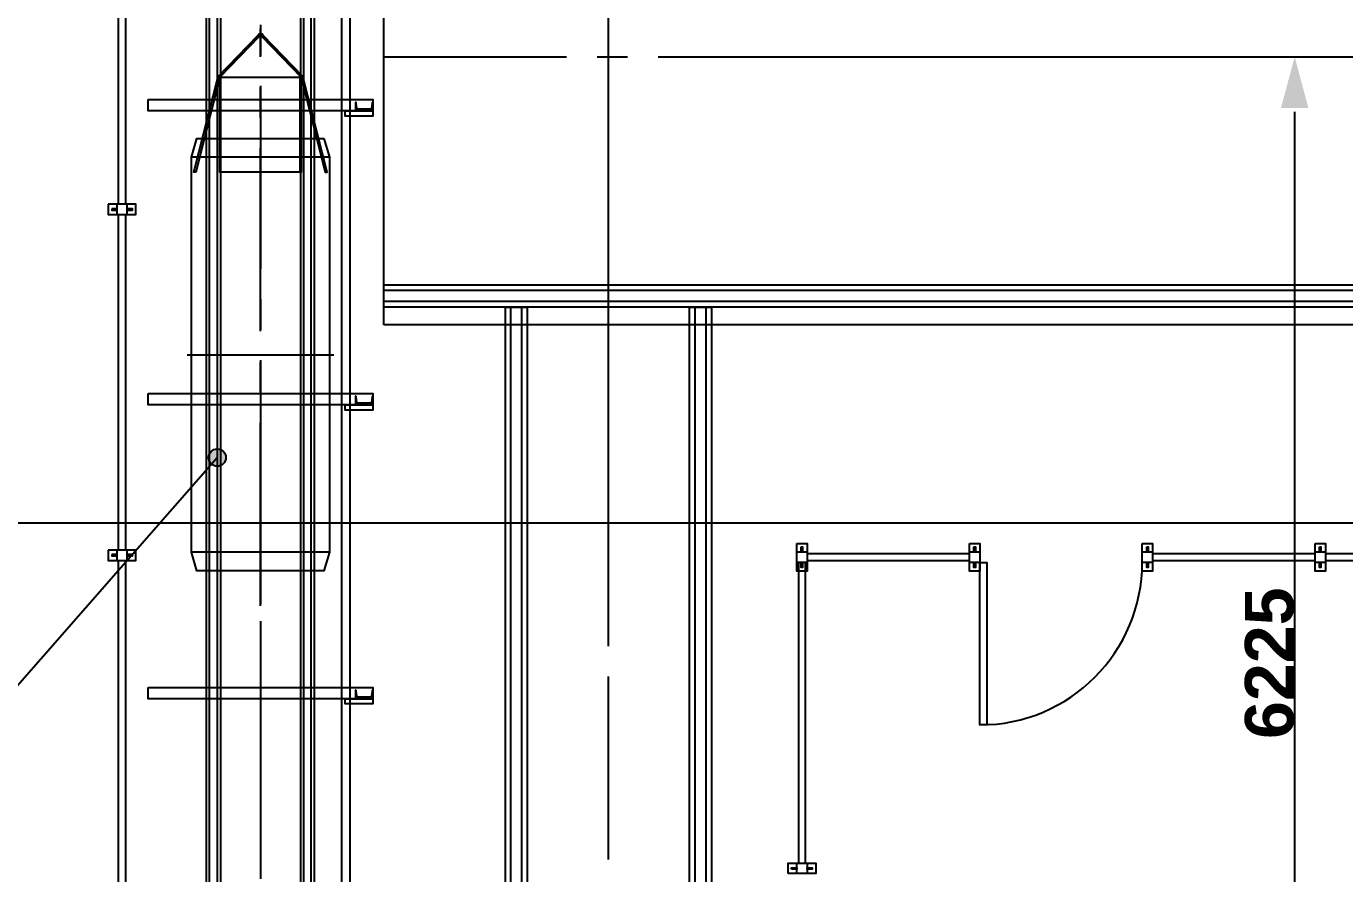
# Model space of a CAD drawing. Extents: x -115306 to 97263, y 46189 to 262006.
# Drawn here: x -29638 to -22009, y 113666 to 118566 of the extents above; entities that cross this region are included whole.
import ezdxf

# ---------------------------------------------------------------- set-up
doc = ezdxf.new("R2010")
doc.units = 0
doc.header["$LTSCALE"] = 508
doc.header["$PDMODE"] = 1
doc.header["$PDSIZE"] = -2
doc.linetypes.add('STYLE_06', pattern=[3.125, 2.083359, -0.347214, 0.347214, -0.347214])
doc.layers.get('0').update_dxf_attribs({"linetype": 'CONTINUOUS'})
doc.layers.get('DEFPOINTS').update_dxf_attribs({"linetype": 'CONTINUOUS'})
doc.layers.add('CERCHAS', color=211, linetype='CONTINUOUS')
doc.layers.add('INSTALACION_NUEVA', color=7, linetype='CONTINUOUS')
doc.styles.add('ARIAL-B', font='arialbd.ttf')
doc.dimstyles.new('ISO', dxfattribs={"dimtxt": 282.222222, "dimasz": 317.5, "dimexe": 200, "dimexo": 0, "dimgap": 1, "dimtad": 1, "dimdec": 1, "dimzin": 15, "dimdsep": 46, "dimtxsty": 'ARIAL-B', "dimblk": 'VW_FILLEDARROW', "dimcen": 0, "dimadec": 0, "dimazin": 0, "dimtfac": 1, "dimtdec": 1, "dimtix": 1, "dimtmove": 0, "dimatfit": 0, "dimldrblk": 'VW_FILLEDARROW', "dimfxl": 1, "dimtolj": 1, "dimtzin": 15, "dimarcsym": 0})

# ---------------------------------------------------------------- blocks, each defined once
blk = doc.blocks.new('*U2493')
at = {"layer": 'INSTALACION_NUEVA', "color": 4, "linetype": 'Continuous'}
for points in [[(52970.7, 28791), (-16939.3, 28791), (-16939.3, 28921), (52970.7, 28921)], [(52970.7, 28823), (-16939.3, 28823), (-16939.3, 28889), (52970.7, 28889)]]:
    blk.add_lwpolyline(points, close=True, dxfattribs=at)
blk = doc.blocks.new('*U2495')
at = {"layer": 'INSTALACION_NUEVA', "color": 4, "linetype": 'STYLE_06'}
blk.add_line((-16939.3, 30239), (52970.7, 30239), dxfattribs=at)
at = {"layer": 'INSTALACION_NUEVA', "color": 1, "linetype": 'Continuous'}
blk.add_lwpolyline([(-16939.3, 32039), (52970.7, 32039), (52970.7, 28689), (-16939.3, 28689)], close=True, dxfattribs=at)
at = {"layer": 'INSTALACION_NUEVA', "color": 4}
blk.add_blockref('*U2493', (0, 0), dxfattribs=at)
blk = doc.blocks.new('VW_FILLEDARROW')
at = {"color": 0}
blk.add_solid([(0, 0), (-0.93, -0.249), (-0.93, 0.249)], dxfattribs=at)
blk = doc.blocks.new('*D3634')
at = {"layer": 'DEFPOINTS', "color": 0, "linetype": 'Continuous'}
for p in [(-26270.3, 118840.2), (-26270.3, 114984.2), (-13320.2, 114984.2)]:
    blk.add_point(p, dxfattribs=at)
at = {"layer": 'INSTALACION_NUEVA', "color": 0, "linetype": 'Continuous', "lineweight": -2}
for p, q in [((-26270.3, 114984.2), (-26270.3, 119040.2)), ((-13320.2, 114984.2), (-13320.2, 119040.2)), ((-13637.7, 118840.2), (-25952.8, 118840.2))]:
    blk.add_line(p, q, dxfattribs=at)
at = {"layer": 'INSTALACION_NUEVA', "color": 0, "linetype": 'Continuous', "lineweight": -2, "xscale": 317.5, "yscale": 317.5, "zscale": 317.5, "rotation": 180}
blk.add_blockref('VW_FILLEDARROW', (-26270.3, 118840.2), dxfattribs=at)
at = {"layer": 'INSTALACION_NUEVA', "color": 0, "linetype": 'Continuous', "lineweight": -2, "xscale": 317.5, "yscale": 317.5, "zscale": 317.5}
blk.add_blockref('VW_FILLEDARROW', (-13320.2, 118840.2), dxfattribs=at)
at = {"layer": 'INSTALACION_NUEVA', "color": 0, "linetype": 'Continuous', "insert": (-19795.3, 118985.4), "char_height": 282.22, "attachment_point": 5, "style": 'ARIAL-B'}
blk.add_mtext('\\A1;12950', dxfattribs=at)
blk = doc.blocks.new('*U2633')
at = {"layer": 'INSTALACION_NUEVA', "color": 4, "linetype": 'Continuous'}
for points in [[(-17965.8, 31658.7), (-17883.8, 31658.7), (-17883.8, 22158.7), (-17965.8, 22158.7)], [(-17946.8, 31658.7), (-17902.8, 31658.7), (-17902.8, 22158.7), (-17946.8, 22158.7)]]:
    blk.add_lwpolyline(points, close=True, dxfattribs=at)
blk = doc.blocks.new('*U2634')
at = {"layer": 'INSTALACION_NUEVA', "color": 4, "linetype": 'Continuous'}
for points in [[(-17339.8, 31658.7), (-17421.8, 31658.7), (-17421.8, 22158.7), (-17339.8, 22158.7)], [(-17358.8, 31658.7), (-17402.8, 31658.7), (-17402.8, 22158.7), (-17358.8, 22158.7)]]:
    blk.add_lwpolyline(points, close=True, dxfattribs=at)
blk = doc.blocks.new('*U2637')
at = {"layer": 'INSTALACION_NUEVA', "color": 4, "linetype": 'STYLE_06'}
blk.add_line((-17652.8, 31658.7), (-17652.8, 22158.7), dxfattribs=at)
at = {"layer": 'INSTALACION_NUEVA', "color": 4, "linetype": 'Continuous'}
blk.add_lwpolyline([(-17182.8, 24808.7), (-17132.8, 24808.7), (-17132.8, 31658.7), (-17182.8, 31658.7)], close=True, dxfattribs=at)
at = {"layer": 'INSTALACION_NUEVA', "color": 7, "linetype": 'Continuous'}
for points in [[(-18302.8, 29991.7), (-17002.8, 29991.7), (-17002.8, 29925.7), (-18302.8, 29925.7)], [(-17162.8, 29925.7), (-17002.8, 29925.7), (-17002.8, 29895.7), (-17162.8, 29895.7)], [(-17002.8, 29925.7), (-17002.8, 29975.7), (-17003.3, 29975.7), (-17003.6, 29975.7), (-17003.9, 29975.6), (-17004.2, 29975.5), (-17004.5, 29975.4), (-17004.8, 29975.2), (-17005.1, 29975), (-17005.4, 29974.7), (-17005.6, 29974.5), (-17005.9, 29974.2), (-17006.1, 29973.8), (-17006.3, 29973.5), (-17006.5, 29973.1), (-17006.6, 29972.7), (-17006.7, 29972.2), (-17006.8, 29971.8), (-17006.9, 29971.4), (-17008.5, 29955.8), (-17009.8, 29942.8), (-17009.9, 29942.1), (-17010.1, 29941.4), (-17010.3, 29940.7), (-17010.5, 29940.1), (-17010.8, 29939.4), (-17011.1, 29938.8), (-17011.4, 29938.3), (-17011.8, 29937.8), (-17012.2, 29937.4), (-17012.7, 29937), (-17013.1, 29936.6), (-17013.6, 29936.3), (-17014.1, 29936.1), (-17014.6, 29936), (-17015.1, 29935.9), (-17015.6, 29935.8), (-17052.8, 29935.8), (-17089.9, 29935.8), (-17090.4, 29935.9), (-17091, 29936), (-17091.5, 29936.1), (-17092, 29936.3), (-17092.4, 29936.6), (-17092.9, 29937), (-17093.3, 29937.4), (-17093.7, 29937.8), (-17094.1, 29938.3), (-17094.5, 29938.8), (-17094.8, 29939.4), (-17095.1, 29940.1), (-17095.3, 29940.7), (-17095.5, 29941.4), (-17095.6, 29942.1), (-17095.7, 29942.8), (-17097.1, 29955.8), (-17098.7, 29971.4), (-17098.7, 29971.8), (-17098.8, 29972.2), (-17099, 29972.7), (-17099.1, 29973.1), (-17099.3, 29973.5), (-17099.5, 29973.8), (-17099.7, 29974.2), (-17099.9, 29974.5), (-17100.2, 29974.7), (-17100.4, 29975), (-17100.7, 29975.2), (-17101, 29975.4), (-17101.3, 29975.5), (-17101.6, 29975.6), (-17102, 29975.7), (-17102.3, 29975.7), (-17102.8, 29975.7), (-17102.8, 29925.7), (-17002.8, 29925.7)], [(-18302.8, 28291.7), (-17002.8, 28291.7), (-17002.8, 28225.7), (-18302.8, 28225.7)], [(-17002.8, 28225.7), (-17002.8, 28275.7), (-17003.3, 28275.7), (-17003.6, 28275.7), (-17003.9, 28275.6), (-17004.2, 28275.5), (-17004.5, 28275.4), (-17004.8, 28275.2), (-17005.1, 28275), (-17005.4, 28274.7), (-17005.6, 28274.5), (-17005.9, 28274.2), (-17006.1, 28273.8), (-17006.3, 28273.5), (-17006.5, 28273.1), (-17006.6, 28272.7), (-17006.7, 28272.2), (-17006.8, 28271.8), (-17006.9, 28271.4), (-17008.5, 28255.8), (-17009.8, 28242.8), (-17009.9, 28242.1), (-17010.1, 28241.4), (-17010.3, 28240.7), (-17010.5, 28240.1), (-17010.8, 28239.4), (-17011.1, 28238.8), (-17011.4, 28238.3), (-17011.8, 28237.8), (-17012.2, 28237.4), (-17012.7, 28237), (-17013.1, 28236.6), (-17013.6, 28236.3), (-17014.1, 28236.1), (-17014.6, 28236), (-17015.1, 28235.9), (-17015.6, 28235.8), (-17052.8, 28235.8), (-17089.9, 28235.8), (-17090.4, 28235.9), (-17091, 28236), (-17091.5, 28236.1), (-17092, 28236.3), (-17092.4, 28236.6), (-17092.9, 28237), (-17093.3, 28237.4), (-17093.7, 28237.8), (-17094.1, 28238.3), (-17094.5, 28238.8), (-17094.8, 28239.4), (-17095.1, 28240.1), (-17095.3, 28240.7), (-17095.5, 28241.4), (-17095.6, 28242.1), (-17095.7, 28242.8), (-17097.1, 28255.8), (-17098.7, 28271.4), (-17098.7, 28271.8), (-17098.8, 28272.2), (-17099, 28272.7), (-17099.1, 28273.1), (-17099.3, 28273.5), (-17099.5, 28273.8), (-17099.7, 28274.2), (-17099.9, 28274.5), (-17100.2, 28274.7), (-17100.4, 28275), (-17100.7, 28275.2), (-17101, 28275.4), (-17101.3, 28275.5), (-17101.6, 28275.6), (-17102, 28275.7), (-17102.3, 28275.7), (-17102.8, 28275.7), (-17102.8, 28225.7), (-17002.8, 28225.7)], [(-17162.8, 28225.7), (-17002.8, 28225.7), (-17002.8, 28195.7), (-17162.8, 28195.7)], [(-18302.8, 26591.7), (-17002.8, 26591.7), (-17002.8, 26525.7), (-18302.8, 26525.7)], [(-17002.8, 26525.7), (-17002.8, 26575.7), (-17003.3, 26575.7), (-17003.6, 26575.7), (-17003.9, 26575.6), (-17004.2, 26575.5), (-17004.5, 26575.4), (-17004.8, 26575.2), (-17005.1, 26575), (-17005.4, 26574.7), (-17005.6, 26574.5), (-17005.9, 26574.2), (-17006.1, 26573.8), (-17006.3, 26573.5), (-17006.5, 26573.1), (-17006.6, 26572.7), (-17006.7, 26572.2), (-17006.8, 26571.8), (-17006.9, 26571.4), (-17008.5, 26555.8), (-17009.8, 26542.8), (-17009.9, 26542.1), (-17010.1, 26541.4), (-17010.3, 26540.7), (-17010.5, 26540.1), (-17010.8, 26539.4), (-17011.1, 26538.8), (-17011.4, 26538.3), (-17011.8, 26537.8), (-17012.2, 26537.4), (-17012.7, 26537), (-17013.1, 26536.6), (-17013.6, 26536.3), (-17014.1, 26536.1), (-17014.6, 26536), (-17015.1, 26535.9), (-17015.6, 26535.8), (-17052.8, 26535.8), (-17089.9, 26535.8), (-17090.4, 26535.9), (-17091, 26536), (-17091.5, 26536.1), (-17092, 26536.3), (-17092.4, 26536.6), (-17092.9, 26537), (-17093.3, 26537.4), (-17093.7, 26537.8), (-17094.1, 26538.3), (-17094.5, 26538.8), (-17094.8, 26539.4), (-17095.1, 26540.1), (-17095.3, 26540.7), (-17095.5, 26541.4), (-17095.6, 26542.1), (-17095.7, 26542.8), (-17097.1, 26555.8), (-17098.7, 26571.4), (-17098.7, 26571.8), (-17098.8, 26572.2), (-17099, 26572.7), (-17099.1, 26573.1), (-17099.3, 26573.5), (-17099.5, 26573.8), (-17099.7, 26574.2), (-17099.9, 26574.5), (-17100.2, 26574.7), (-17100.4, 26575), (-17100.7, 26575.2), (-17101, 26575.4), (-17101.3, 26575.5), (-17101.6, 26575.6), (-17102, 26575.7), (-17102.3, 26575.7), (-17102.8, 26575.7), (-17102.8, 26525.7), (-17002.8, 26525.7)], [(-17162.8, 26525.7), (-17002.8, 26525.7), (-17002.8, 26495.7), (-17162.8, 26495.7)]]:
    blk.add_lwpolyline(points, close=True, dxfattribs=at)
at = {"layer": 'INSTALACION_NUEVA', "color": 4}
for name in ['*U2633', '*U2634']:
    blk.add_blockref(name, (0, 0), dxfattribs=at)
blk = doc.blocks.new('*U2638')
at = {"layer": 'INSTALACION_NUEVA', "color": 7, "linetype": 'Continuous'}
blk.add_lwpolyline([(-17285.2, 29766), (-17252.8, 29658), (-17252.8, 28516), (-17252.8, 27374), (-17285.2, 27266), (-18020.4, 27266), (-18052.8, 27374), (-18052.8, 28516), (-18052.8, 29658), (-18020.4, 29766)], close=True, dxfattribs=at)
blk = doc.blocks.new('*U2639')
at = {"layer": 'INSTALACION_NUEVA', "color": 4, "linetype": 'STYLE_06'}
for p, q in [((-17652.8, 27064.3), (-17652.8, 30401.1)), ((-18077.8, 28516), (-17227.8, 28516))]:
    blk.add_line(p, q, dxfattribs=at)
at = {"layer": 'INSTALACION_NUEVA', "color": 7, "linetype": 'Continuous'}
for p, q in [((-17252.8, 29658), (-18052.8, 29658)), ((-17252.8, 27374), (-18052.8, 27374))]:
    blk.add_line(p, q, dxfattribs=at)
at = {"layer": 'INSTALACION_NUEVA', "color": 4, "linetype": 'Continuous'}
for points in [[(-17897.8, 30126.1), (-17667.9, 30362.8), (-17659.9, 30371), (-17652.8, 30364), (-17660.7, 30355.8), (-17888.8, 30121), (-18027.6, 29571), (-18037.9, 29571)], [(-17407.7, 30126.1), (-17637.7, 30362.8), (-17645.6, 30371), (-17652.8, 30364), (-17644.8, 30355.8), (-17416.8, 30121), (-17277.9, 29571), (-17267.6, 29571)]]:
    blk.add_lwpolyline(points, close=True, dxfattribs=at)
at = {"layer": 'INSTALACION_NUEVA', "color": 7, "linetype": 'Continuous'}
for points in [[(-17416.8, 30121), (-17416.8, 29571), (-17888.8, 29571), (-17888.8, 30121)], [(-17888.8, 30121), (-17888.8, 29571), (-17882.8, 29571), (-17882.8, 30121)], [(-17416.8, 30121), (-17416.8, 29571), (-17422.8, 29571), (-17422.8, 30121)]]:
    blk.add_lwpolyline(points, close=True, dxfattribs=at)
at = {"layer": 'INSTALACION_NUEVA', "color": 7}
blk.add_blockref('*U2638', (0, 0), dxfattribs=at)
blk = doc.blocks.new('*U2642')
at = {"layer": 'INSTALACION_NUEVA', "color": 4}
for name in ['*U2637', '*U2639']:
    blk.add_blockref(name, (0, 0), dxfattribs=at)
blk = doc.blocks.new('*U2502')
at = {"layer": 'INSTALACION_NUEVA', "color": 5, "linetype": 'Continuous'}
for points in [[(-18533.5, 27386), (-18533.5, 27326), (-18373.5, 27326), (-18373.5, 27386)], [(-18513.5, 27360), (-18513.5, 27352), (-18483.5, 27352), (-18483.5, 27360)], [(-18483.5, 27386), (-18483.5, 27326), (-18423.5, 27326), (-18423.5, 27386)], [(-18423.5, 27360), (-18423.5, 27352), (-18393.5, 27352), (-18393.5, 27360)]]:
    blk.add_lwpolyline(points, close=True, dxfattribs=at)
blk = doc.blocks.new('*U2504')
at = {"layer": 'INSTALACION_NUEVA', "color": 5, "linetype": 'Continuous'}
for points in [[(-18533.5, 29386), (-18533.5, 29326), (-18373.5, 29326), (-18373.5, 29386)], [(-18483.5, 29386), (-18483.5, 29326), (-18423.5, 29326), (-18423.5, 29386)], [(-18513.5, 29360), (-18513.5, 29352), (-18483.5, 29352), (-18483.5, 29360)], [(-18423.5, 29360), (-18423.5, 29352), (-18393.5, 29352), (-18393.5, 29360)]]:
    blk.add_lwpolyline(points, close=True, dxfattribs=at)
blk = doc.blocks.new('*U2509')
at = {"layer": 'INSTALACION_NUEVA', "color": 5, "linetype": 'Continuous'}
for points in [[(-18433.5, 31326), (-18433.5, 29386), (-18473.5, 29386), (-18473.5, 31326)], [(-18433.5, 29326), (-18433.5, 27386), (-18473.5, 27386), (-18473.5, 29326)], [(-18433.5, 27326), (-18433.5, 25386), (-18473.5, 25386), (-18473.5, 27326)]]:
    blk.add_lwpolyline(points, close=True, dxfattribs=at)
at = {"layer": 'INSTALACION_NUEVA', "color": 4}
for name in ['*U2504', '*U2502']:
    blk.add_blockref(name, (0, 0), dxfattribs=at)
blk = doc.blocks.new('*U2573')
at = {"layer": 'INSTALACION_NUEVA', "color": 4, "linetype": 'Continuous'}
for points in [[(-15041.3, 22489), (-15041.3, 28789), (-15171.3, 28789), (-15171.3, 22489)], [(-15073.3, 22489), (-15073.3, 28789), (-15139.3, 28789), (-15139.3, 22489)]]:
    blk.add_lwpolyline(points, close=True, dxfattribs=at)
blk = doc.blocks.new('*U2574')
at = {"layer": 'INSTALACION_NUEVA', "color": 4, "linetype": 'Continuous'}
for points in [[(-16107.3, 22489), (-16107.3, 28789), (-16237.3, 28789), (-16237.3, 22489)], [(-16139.3, 22489), (-16139.3, 28789), (-16205.3, 28789), (-16205.3, 22489)]]:
    blk.add_lwpolyline(points, close=True, dxfattribs=at)
blk = doc.blocks.new('*U2575')
at = {"layer": 'INSTALACION_NUEVA', "color": 4}
for name in ['*U2574', '*U2573']:
    blk.add_blockref(name, (0, 0), dxfattribs=at)
blk = doc.blocks.new('*D3638')
at = {"layer": 'DEFPOINTS', "color": 0, "linetype": 'Continuous'}
for p in [(-25210.3, 118390.2), (-22298.4, 118390.2), (-24271.9, 112165.2)]:
    blk.add_point(p, dxfattribs=at)
at = {"layer": 'INSTALACION_NUEVA', "color": 0, "linetype": 'Continuous', "lineweight": -2}
for p, q in [((-25210.3, 118390.2), (-22098.4, 118390.2)), ((-22298.4, 112482.7), (-22298.4, 118072.7)), ((-24271.9, 112165.2), (-22098.4, 112165.2))]:
    blk.add_line(p, q, dxfattribs=at)
at = {"layer": 'INSTALACION_NUEVA', "color": 0, "linetype": 'Continuous', "lineweight": -2, "xscale": 317.5, "yscale": 317.5, "zscale": 317.5}
for p, rotation in [((-22298.4, 118390.2), 90), ((-22298.4, 112165.2), 270)]:
    blk.add_blockref('VW_FILLEDARROW', p, dxfattribs=dict(at, rotation=rotation))
at = {"layer": 'INSTALACION_NUEVA', "color": 0, "linetype": 'Continuous', "insert": (-22443.5, 114882.6), "char_height": 282.22, "attachment_point": 5, "rotation": 90, "style": 'ARIAL-B'}
blk.add_mtext('\\A1;6225', dxfattribs=at)
blk = doc.blocks.new('*U3061')
at = {"layer": 'INSTALACION_NUEVA', "color": 5, "linetype": 'Continuous'}
for points in [[(-13549.4, 27424.8), (-13489.4, 27424.8), (-13489.4, 27264.8), (-13549.4, 27264.8)], [(-13523.4, 27404.8), (-13515.4, 27404.8), (-13515.4, 27374.8), (-13523.4, 27374.8)], [(-13549.4, 27374.8), (-13489.4, 27374.8), (-13489.4, 27314.8), (-13549.4, 27314.8)], [(-13523.4, 27314.8), (-13515.4, 27314.8), (-13515.4, 27284.8), (-13523.4, 27284.8)]]:
    blk.add_lwpolyline(points, close=True, dxfattribs=at)
blk = doc.blocks.new('*U3064')
at = {"layer": 'INSTALACION_NUEVA', "color": 5, "linetype": 'Continuous'}
for points in [[(-12549.4, 27424.8), (-12489.4, 27424.8), (-12489.4, 27264.8), (-12549.4, 27264.8)], [(-12523.4, 27404.8), (-12515.4, 27404.8), (-12515.4, 27374.8), (-12523.4, 27374.8)], [(-12549.4, 27374.8), (-12489.4, 27374.8), (-12489.4, 27314.8), (-12549.4, 27314.8)], [(-12523.4, 27314.8), (-12515.4, 27314.8), (-12515.4, 27284.8), (-12523.4, 27284.8)]]:
    blk.add_lwpolyline(points, close=True, dxfattribs=at)
blk = doc.blocks.new('*U3065')
at = {"layer": 'INSTALACION_NUEVA', "color": 5, "linetype": 'Continuous'}
for points in [[(-14549.4, 27424.8), (-14489.4, 27424.8), (-14489.4, 27264.8), (-14549.4, 27264.8)], [(-14523.4, 27404.8), (-14515.4, 27404.8), (-14515.4, 27374.8), (-14523.4, 27374.8)], [(-14549.4, 27374.8), (-14489.4, 27374.8), (-14489.4, 27314.8), (-14549.4, 27314.8)], [(-14523.4, 27314.8), (-14515.4, 27314.8), (-14515.4, 27284.8), (-14523.4, 27284.8)]]:
    blk.add_lwpolyline(points, close=True, dxfattribs=at)
blk = doc.blocks.new('*U3066')
at = {"layer": 'INSTALACION_NUEVA', "color": 5, "linetype": 'Continuous'}
for points in [[(-14599.4, 25514.8), (-14599.4, 25574.8), (-14439.4, 25574.8), (-14439.4, 25514.8)], [(-14549.4, 25514.8), (-14549.4, 25574.8), (-14489.4, 25574.8), (-14489.4, 25514.8)], [(-14579.4, 25540.8), (-14579.4, 25548.8), (-14549.4, 25548.8), (-14549.4, 25540.8)], [(-14489.4, 25540.8), (-14489.4, 25548.8), (-14459.4, 25548.8), (-14459.4, 25540.8)]]:
    blk.add_lwpolyline(points, close=True, dxfattribs=at)
blk = doc.blocks.new('*U3067')
at = {"layer": 'INSTALACION_NUEVA', "color": 5, "linetype": 'Continuous'}
blk.add_lwpolyline([(-13489.4, 27314.8), (-13449.4, 27314.8), (-13449.4, 26374.8), (-13489.4, 26374.8)], close=True, dxfattribs=at)
at = {"layer": 'INSTALACION_NUEVA', "color": 4, "linetype": 'Continuous'}
blk.add_arc((-13489.4, 27314.8), 940, 270, 0, dxfattribs=at)
blk = doc.blocks.new('*U3070')
at = {"layer": 'INSTALACION_NUEVA', "color": 5, "linetype": 'Continuous'}
for points in [[(-11549.4, 27424.8), (-11489.4, 27424.8), (-11489.4, 27264.8), (-11549.4, 27264.8)], [(-11523.4, 27404.8), (-11515.4, 27404.8), (-11515.4, 27374.8), (-11523.4, 27374.8)], [(-11549.4, 27374.8), (-11489.4, 27374.8), (-11489.4, 27314.8), (-11549.4, 27314.8)], [(-11523.4, 27314.8), (-11515.4, 27314.8), (-11515.4, 27284.8), (-11523.4, 27284.8)]]:
    blk.add_lwpolyline(points, close=True, dxfattribs=at)
blk = doc.blocks.new('*U3071')
at = {"layer": 'INSTALACION_NUEVA', "color": 5, "linetype": 'Continuous'}
for points in [[(-14499.4, 25574.8), (-14499.4, 27314.8), (-14539.4, 27314.8), (-14539.4, 25574.8)], [(-14489.4, 27324.8), (-13549.4, 27324.8), (-13549.4, 27364.8), (-14489.4, 27364.8)], [(-12489.4, 27324.8), (-11549.4, 27324.8), (-11549.4, 27364.8), (-12489.4, 27364.8)], [(-11489.4, 27324.8), (-9549.4, 27324.8), (-9549.4, 27364.8), (-11489.4, 27364.8)]]:
    blk.add_lwpolyline(points, close=True, dxfattribs=at)
at = {"layer": 'INSTALACION_NUEVA', "color": 4}
for name in ['*U3065', '*U3061', '*U3064', '*U3070', '*U3066']:
    blk.add_blockref(name, (0, 0), dxfattribs=at)
at = {"layer": 'INSTALACION_NUEVA', "color": 7}
blk.add_blockref('*U3067', (0, 0), dxfattribs=at)

msp = doc.modelspace()

# ---------------------------------------------------------------- hatches: boundary and pattern name
at = {"layer": 'INSTALACION_NUEVA', "linetype": 'Continuous'}
h = msp.add_hatch(color=4, dxfattribs=at)
edge = h.paths.add_edge_path()
edge.add_arc((-28533.72, 116072.3), 50, 0, 360)

# ---------------------------------------------------------------- linework, layer by layer
at = {"layer": 'CERCHAS', "linetype": 'Continuous'}
msp.add_line((-14584.3, 115692.43), (-35584.3, 115692.42), dxfattribs=at)
at = {"layer": 'INSTALACION_NUEVA', "color": 4, "linetype": 'STYLE_06'}
for p, q in [((-26270.28, 97871.73), (-26270.28, 116487.87)), ((-28283.73, 116360.18), (-28283.73, 102689.17))]:
    msp.add_line(p, q, dxfattribs=at)
at = {"layer": 'INSTALACION_NUEVA', "color": 4, "linetype": 'Continuous'}
msp.add_line((-30101.97, 114284.06), (-28533.72, 116072.3), dxfattribs=at)
msp.add_circle((-28533.72, 116072.3), 50, dxfattribs=at)

# ---------------------------------------------------------------- block references
at = {"layer": 'INSTALACION_NUEVA', "color": 4}
for name in ['*U2642', '*U2495']:
    msp.add_blockref(name, (-10630.95, 88151.12), dxfattribs=at)
at = {"layer": 'INSTALACION_NUEVA', "color": 7}
for name in ['*U2509', '*U3071']:
    msp.add_blockref(name, (-10630.95, 88151.12), dxfattribs=at)
at = {"layer": 'INSTALACION_NUEVA', "color": 1}
msp.add_blockref('*U2575', (-10630.95, 88151.12), dxfattribs=at)

# ---------------------------------------------------------------- dimensions: what is measured, and where the dimension line sits
at = {"layer": 'INSTALACION_NUEVA', "color": 4, "linetype": 'Continuous'}
dim = msp.add_aligned_dim(p1=(-13320.24, 114984.22), p2=(-26270.28, 114984.22), distance=-3855.95, dimstyle='ISO', override={"dimgap": 1, "dimpost": '<>', "dimtxsty": 'ARIAL-B'}, dxfattribs=at)
dim.commit()
dim.dimension.update_dxf_attribs({"geometry": '*D3634', "text_midpoint": (-19795.26, 118985.36)})
dim = msp.add_linear_dim(base=(-22298.37, 118390.17), p1=(-24271.95, 112165.17), p2=(-25210.31, 118390.17), angle=90, dimstyle='ISO', override={"dimgap": 1, "dimpost": '<>', "dimtxsty": 'ARIAL-B'}, dxfattribs=at)
dim.commit()
dim.dimension.update_dxf_attribs({"geometry": '*D3638', "text_midpoint": (-22298.37, 114882.56), "dimtype": 160})

doc.saveas('drawing.dxf')
